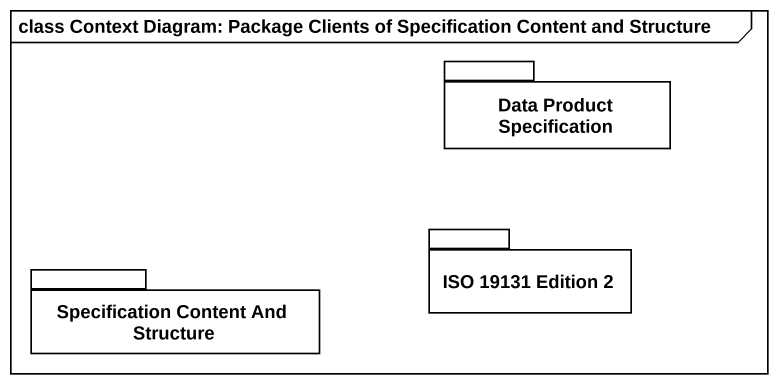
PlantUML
@startuml
mainframe class Context Diagram: Package Clients of Specification Content and Structure
package "Data Product Specification" as Data_Product_Specification {
}
package "ISO 19131 Edition 2" as ISO_19131_Edition_2 {
}
package "Specification Content And Structure" as Specification_Content_And {
}
@enduml
